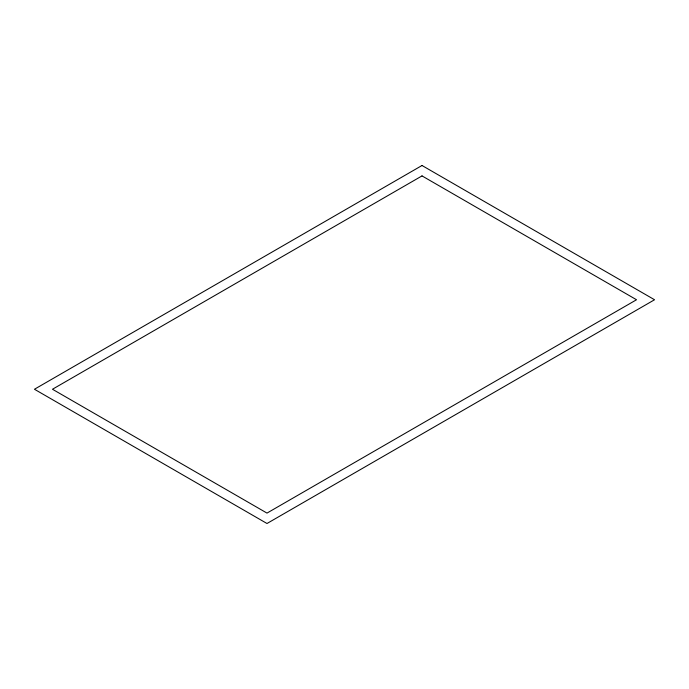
<?xml version="1.0" encoding="UTF-8"?>
<svg xmlns="http://www.w3.org/2000/svg" width="689" height="689" viewBox="0 0 689 689"><rect width="100%" height="100%" fill="white"/><g stroke="black" fill="none" stroke-linecap="round" stroke-linejoin="round"><path stroke-width="1.03" d="M422.012 165.498L34.45 389.251L266.988 523.502L654.55 299.749L422.012 165.498M422.012 175.902L52.476 389.251L266.988 513.098L636.533 299.749L422.012 175.902"/></g></svg>
